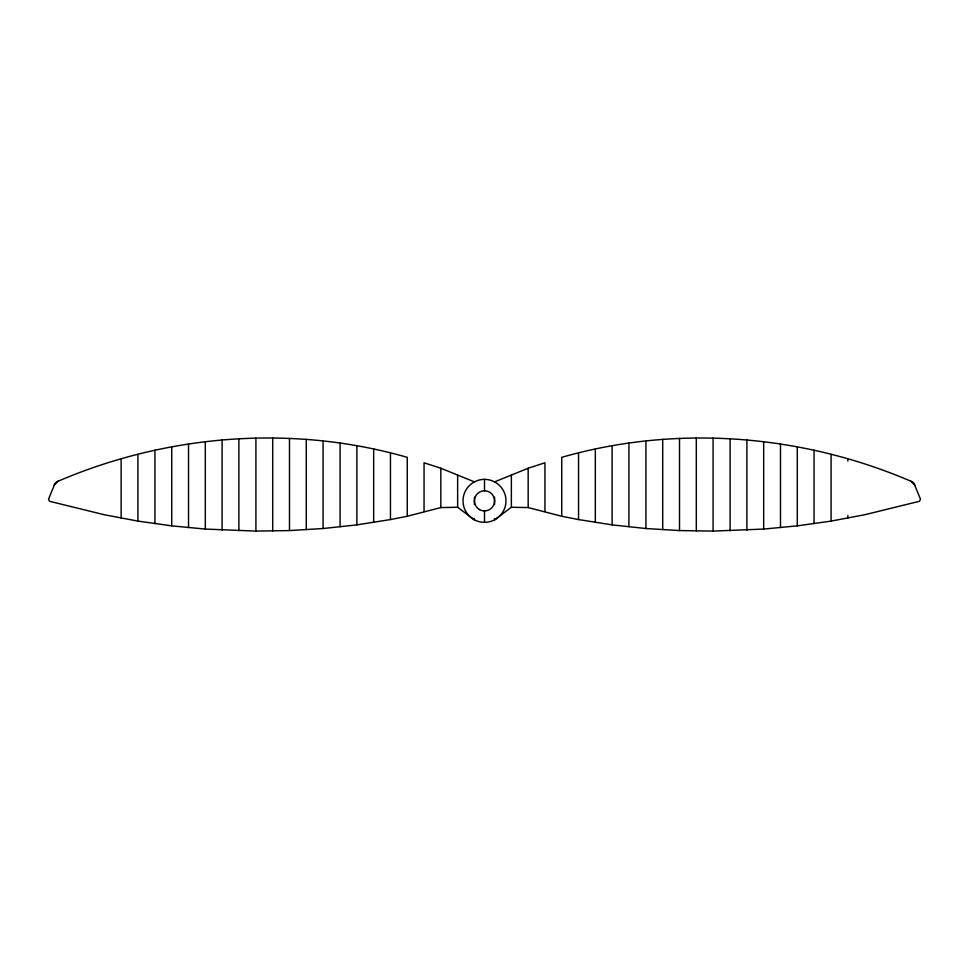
<?xml version="1.0" encoding="UTF-8"?>
<svg xmlns="http://www.w3.org/2000/svg" width="969" height="969" viewBox="0 0 969 969"><rect width="100%" height="100%" fill="white"/><g stroke="black" fill="none" stroke-linecap="round" stroke-linejoin="round"><path stroke-width="1.45" d="M494.578 518.536L494.578 519.832L511.366 507.259L528.166 507.574L561.741 516.259L578.541 519.566L612.117 524.871L645.923 528.529L679.511 530.576L713.087 531.085L763.681 529.074L797.269 525.864L831.075 521.092L864.651 514.757L919.375 501.312L920.489 499.229L914.009 483.422A8.043 7.776 0 0 0 910.872 481.218C801.581 434.306 676.35 424.422 561.741 457.332L561.741 516.259M494.578 504.486L494.578 497.218M407.259 516.259L407.259 457.332C292.65 424.422 167.419 434.306 58.128 481.218A8.043 7.776 0 0 0 54.991 483.422L48.511 499.229L49.625 501.312L104.349 514.757L137.925 521.092L171.731 525.864L205.319 529.074L255.913 531.085L289.489 530.576L323.077 528.529L356.883 524.871L390.459 519.566L407.259 516.259L440.834 507.574L457.634 507.259L474.422 519.832L474.422 518.536M53.586 485.76L58.128 481.218M494.578 481.872L528.166 468.257L544.953 462.794L544.953 511.511M474.422 481.872L440.834 468.257L424.047 462.794L424.047 511.511M910.872 481.218L915.414 485.76M847.863 458.688L847.863 461.111M847.863 515.484L847.863 518.003M831.075 454.388L831.075 521.092M814.057 450.113L814.057 523.551M797.269 446.915L797.269 525.864M780.481 443.875L780.481 527.56M763.681 441.719L763.681 529.074M746.893 439.865L746.893 530.079M730.105 438.715L730.105 530.782M713.087 438.024L713.087 531.085M696.299 437.915L696.299 530.976M679.511 438.412L679.511 530.576M662.711 439.32L662.711 529.643M645.923 441.004L645.923 528.529M628.917 442.99L628.917 526.748M612.117 445.91L612.117 524.871M595.329 448.962L595.329 522.303M578.541 453.129L578.541 519.566M528.166 468.257L528.166 507.574M511.366 475.052L511.366 507.259M484.5 479.352L484.5 490.774M484.5 510.929L484.5 522.339M474.422 497.218L474.422 504.486M457.634 475.052L457.634 507.259M440.834 468.257L440.834 507.574M390.459 453.129L390.459 519.566M373.671 448.962L373.671 522.303M356.883 445.91L356.883 524.871M340.083 442.99L340.083 526.748M323.077 441.004L323.077 528.529M306.289 439.32L306.289 529.643M289.489 438.412L289.489 530.576M272.701 437.915L272.701 530.976M255.913 438.024L255.913 531.085M238.895 438.715L238.895 530.782M222.107 439.865L222.107 530.079M205.319 441.719L205.319 529.074M188.519 443.875L188.519 527.56M171.731 446.915L171.731 525.864M154.943 450.113L154.943 523.551M137.925 454.388L137.925 521.092M121.137 458.688L121.137 518.003M479.461 509.573A10.078 10.078 0 0 0 494.578 500.852A10.078 10.078 0 0 0 479.461 492.131A10.078 10.078 0 0 0 479.461 509.573M469.299 516.053A21.5 21.5 0 0 0 505.261 506.412A21.5 21.5 0 0 0 478.94 480.091A21.5 21.5 0 0 0 469.299 516.053"/></g></svg>
